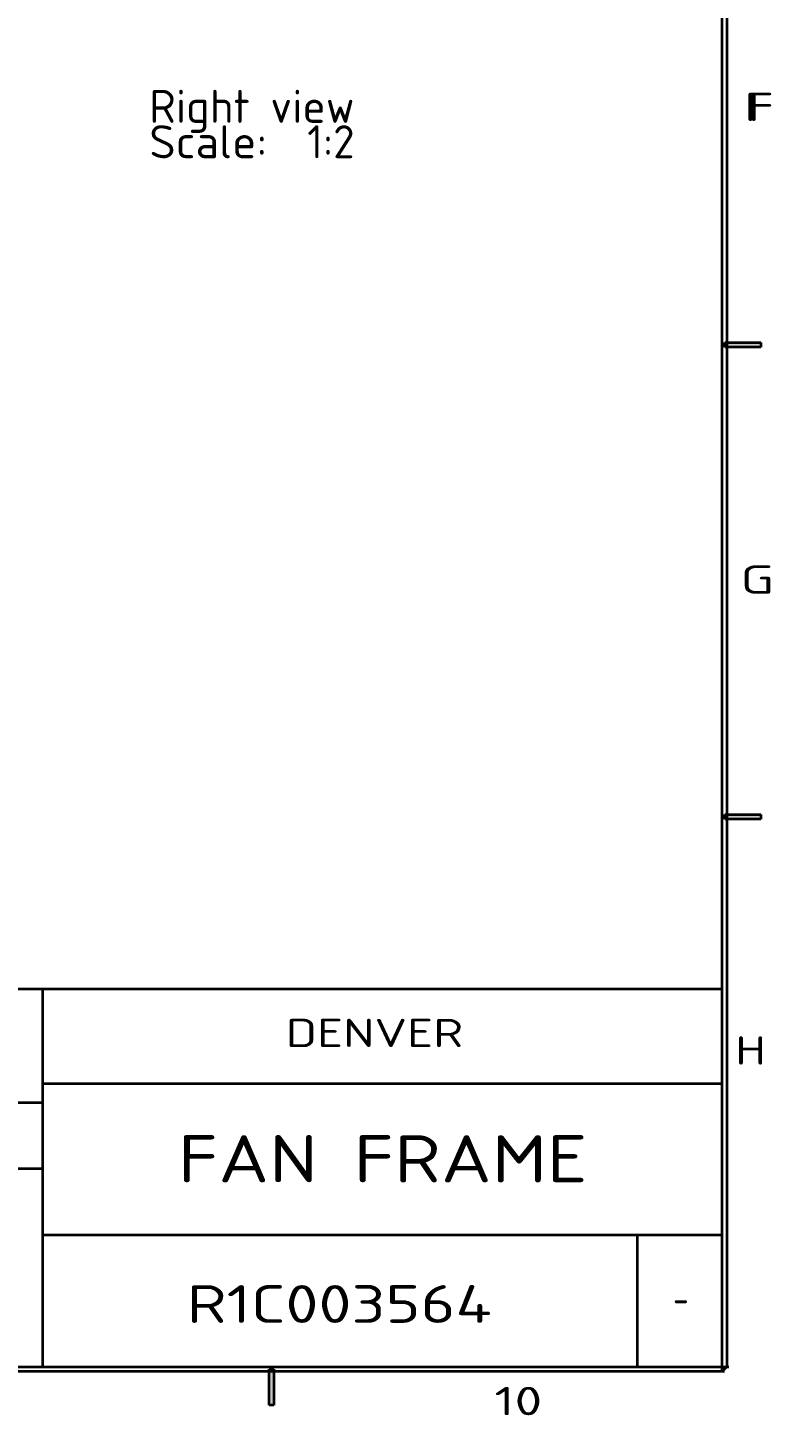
# Model space of a CAD drawing. Extents: x 23 to 587, y 4 to 413.
# Drawn here: x 506.2 to 584.9, y 5.1 to 152.1 of the extents above; entities that cross this region are included whole.
import ezdxf
from ezdxf.enums import TextEntityAlignment as Align

# ---------------------------------------------------------------- set-up
doc = ezdxf.new("R2010")
doc.units = 0
doc.layers.get('0').update_dxf_attribs({"lineweight": 13})
doc.layers.add('3', color=7, linetype='Continuous', lineweight=13)
doc.layers.add('5', color=7, linetype='Continuous', lineweight=13)
doc.styles.get("Standard").update_dxf_attribs({"font": 'isocp.shx'})

# ---------------------------------------------------------------- blocks, each defined once
blk = doc.blocks.new('BLOCK11')
at = {"layer": '5', "color": 7, "lineweight": 13}
blk.add_text('FAN FRAME', height=5, dxfattribs=at).set_placement((522.05, 29.78), (565.45, 29.78), align=Align.FIT)
blk = doc.blocks.new('BLOCK12')
at = {"layer": '5', "color": 7, "lineweight": 13}
blk.add_text('R1C003564', height=4, dxfattribs=at).set_placement((523.01, 14.9), (555.31, 14.9), align=Align.FIT)
blk = doc.blocks.new('BLOCK14')
at = {"color": 7, "lineweight": 13}
blk.add_text('-', height=3.5, dxfattribs=at).set_placement((574.53, 15.75), (576.16, 15.75), align=Align.FIT)
blk = doc.blocks.new('BLOCK39')
at = {"layer": '3', "color": 7, "lineweight": 13}
blk.add_text('F', height=3, dxfattribs=at).set_placement((582.46, 142.19), (585.2, 142.19), align=Align.FIT)
blk = doc.blocks.new('BLOCK40')
at = {"layer": '3', "color": 7, "lineweight": 13}
blk.add_text('H', height=3, dxfattribs=at).set_placement((581.12, 42.26), (584.35, 42.26), align=Align.FIT)
blk = doc.blocks.new('BLOCK41')
at = {"layer": '3', "color": 7, "lineweight": 13}
blk.add_text('G', height=3, dxfattribs=at).set_placement((581.67, 92.13), (585.21, 92.13), align=Align.FIT)
blk = doc.blocks.new('BLOCK42')
at = {"layer": '3', "color": 7, "lineweight": 13}
blk.add_text('F', height=3, dxfattribs=at).set_placement((582.1, 142.19), (584.84, 142.19), align=Align.FIT)
blk = doc.blocks.new('BLOCK52')
at = {"layer": '3', "color": 7, "lineweight": 13}
blk.add_text('10', height=3, dxfattribs=at).set_placement((555.59, 5.12), (560.66, 5.12), align=Align.FIT)
blk = doc.blocks.new('BLOCK54')
at = {"layer": '5', "color": 7, "lineweight": 13}
blk.add_text('DENVER', height=3, dxfattribs=at).set_placement((533.49, 44.11), (552.29, 44.11), align=Align.FIT)
blk = doc.blocks.new('BLOCK115')
at = {"layer": '3', "color": 7, "lineweight": 5}
blk.add_solid([(580.01, 68.74), (580.01, 68.26), (583.81, 68.74), (583.81, 68.26)], dxfattribs=at)
blk = doc.blocks.new('BLOCK118')
at = {"layer": '3', "color": 7, "lineweight": 5}
blk.add_solid([(580.01, 118.26), (580.01, 118.74), (583.81, 118.26), (583.81, 118.74)], dxfattribs=at)
blk = doc.blocks.new('BLOCK127')
at = {"layer": '3', "color": 7, "lineweight": 5}
blk.add_solid([(532.21, 10), (531.73, 10), (532.21, 6.2), (531.73, 6.2)], dxfattribs=at)
blk = doc.blocks.new('BLOCK197')
at = {"color": 7, "lineweight": 13}
for s, p, p2 in [('Right view', (-93.96, -8.46), (-50.46, -8.46)), ('Scale:', (-93.96, -15.96), (-68.96, -15.96)), ('  1:2', (-68.96, -15.96), (-50.46, -15.96))]:
    blk.add_text(s, height=7, dxfattribs=at).set_placement(p, p2, align=Align.FIT)

msp = doc.modelspace()

# ---------------------------------------------------------------- linework, layer by layer
at = {"color": 7, "lineweight": 35}
for p, q in [((579.73, 50.24), (400.76, 50.24)), ((507.76, 10.24), (507.76, 50.24)), ((507.76, 40.24), (579.73, 40.24)), ((420.76, 38.24), (507.76, 38.24)), ((420.76, 31.24), (507.76, 31.24)), ((507.76, 24.24), (579.73, 24.24))]:
    msp.add_line(p, q, dxfattribs=at)
at = {"color": 7, "lineweight": 35, "ltscale": 0.353627}
msp.add_line((570.76, 10.09), (570.76, 24.24), dxfattribs=at)
at = {"layer": '3', "color": 7, "lineweight": 35}
for p, q in [((580.2, 407.24), (580.2, 10.24)), ((579.73, 9.76), (579.73, 406.76)), ((579.97, 9.76), (29.76, 9.76)), ((30.24, 10.24), (580.44, 10.24))]:
    msp.add_line(p, q, dxfattribs=at)
at = {"layer": '3', "color": 7, "lineweight": 35, "ltscale": 0.011875}
for p, q in [((580.01, 118.26), (580.01, 118.74)), ((583.81, 118.74), (583.81, 118.26)), ((583.81, 118.74), (583.81, 118.26)), ((580.01, 68.26), (580.01, 68.74)), ((583.81, 68.74), (583.81, 68.26)), ((531.73, 10), (532.21, 10)), ((532.21, 6.2), (531.73, 6.2))]:
    msp.add_line(p, q, dxfattribs=at)
at = {"layer": '3', "color": 7, "lineweight": 35, "ltscale": 0.095}
for p, q in [((580.01, 118.74), (583.81, 118.74)), ((583.81, 118.26), (580.01, 118.26)), ((580.01, 68.74), (583.81, 68.74)), ((583.81, 68.26), (580.01, 68.26)), ((531.73, 6.2), (531.73, 10)), ((532.21, 10), (532.21, 6.2))]:
    msp.add_line(p, q, dxfattribs=at)
at = {"layer": '3', "color": 7, "lineweight": 35, "ltscale": 0.016794}
for p, q in [((579.73, 9.76), (580.2, 10.24)), ((580.2, 10.24), (579.73, 9.76)), ((579.73, 9.76), (580.2, 10.24)), ((580.2, 10.24), (579.73, 9.76))]:
    msp.add_line(p, q, dxfattribs=at)

# ---------------------------------------------------------------- block references
at = {"lineweight": 0, "xscale": 0.5, "yscale": 0.5, "zscale": 0.5}
msp.add_blockref('BLOCK197', (566.01, 146.23), dxfattribs=at)
at = {"lineweight": 0}
msp.add_blockref('BLOCK14', (0, 0), dxfattribs=at)
at = {"layer": '3', "lineweight": 0}
for name in ['BLOCK42', 'BLOCK39', 'BLOCK118', 'BLOCK41', 'BLOCK115', 'BLOCK40', 'BLOCK127', 'BLOCK52']:
    msp.add_blockref(name, (0, 0), dxfattribs=at)
at = {"layer": '5', "lineweight": 0}
for name in ['BLOCK54', 'BLOCK11', 'BLOCK12']:
    msp.add_blockref(name, (0, 0), dxfattribs=at)

doc.saveas('drawing.dxf')
